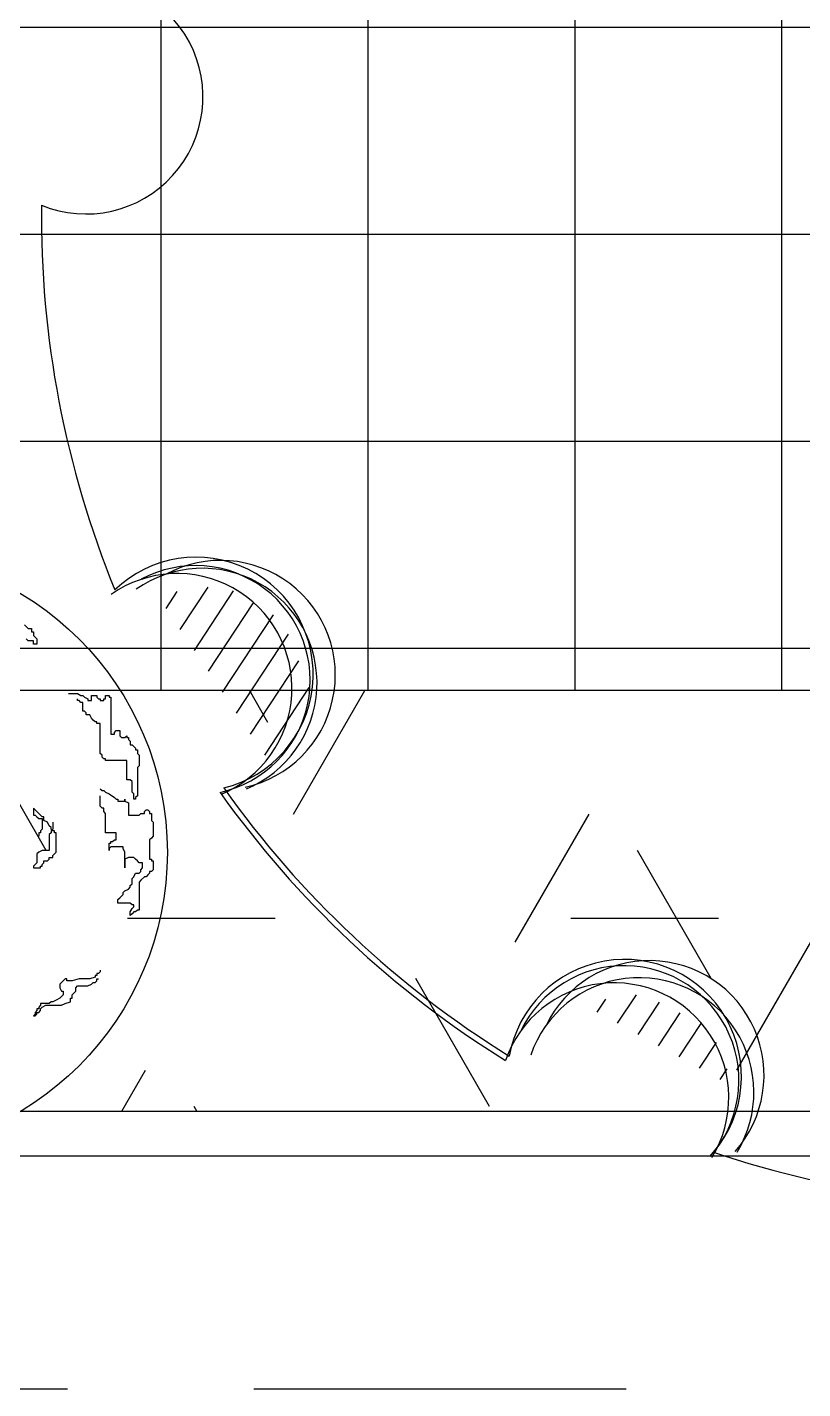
# Model space of a CAD drawing. Extents: x 941299 to 942979, y 2579300 to 2579597.
# Drawn here: x 942398.2 to 942402.37, y 2579400.63 to 2579407.94 of the extents above; entities that cross this region are included whole.
import ezdxf

# ---------------------------------------------------------------- set-up
doc = ezdxf.new("R2010")
doc.units = 0
doc.linetypes.add('HIDDEN', pattern=[0.375, 0.25, -0.125])
doc.layers.get('0').update_dxf_attribs({"linetype": 'CONTINUOUS'})
for name, color, linetype in [('fz', 7, 'CONTINUOUS'), ('尺寸标注', 2, 'CONTINUOUS'), ('绿化工程', 3, 'CONTINUOUS'), ('路缘石', 37, 'CONTINUOUS')]:
    doc.layers.add(name, color=color, linetype=linetype)

# ---------------------------------------------------------------- blocks, each defined once
blk = doc.blocks.new('*X93')
at = {"color": 0}
for p, q in [((122538.8109, 22768.9432), (122538.8262, 22768.9585)), ((122538.8211, 22768.9181), (122538.8596, 22768.9565)), ((122538.8314, 22768.893), (122538.8855, 22768.9471)), ((122538.8416, 22768.8679), (122538.9039, 22768.9301)), ((122538.8519, 22768.8428), (122538.9223, 22768.9132)), ((122538.8622, 22768.8177), (122538.934, 22768.8895)), ((122538.8724, 22768.7926), (122538.939, 22768.8592)), ((122538.8827, 22768.7675), (122538.9441, 22768.8289)), ((122539.1766, 22768.4251), (122539.1885, 22768.4369)), ((122539.1957, 22768.4088), (122539.2218, 22768.4348)), ((122539.2148, 22768.3926), (122539.2443, 22768.422)), ((122540.297, 22768.308), (122540.409, 22768.42)), ((122539.2339, 22768.3763), (122539.2639, 22768.4063)), ((122540.2996, 22768.3459), (122540.367, 22768.4134)), ((122540.338, 22768.3136), (122540.4352, 22768.4109)), ((122540.4251, 22768.3654), (122540.4614, 22768.4017)), ((122539.253, 22768.3601), (122539.2836, 22768.3906)), ((122539.2721, 22768.3438), (122539.2955, 22768.3671)), ((122539.2912, 22768.3275), (122539.3011, 22768.3373)), ((122539.7459, 22768.1811), (122539.8075, 22768.2427)), ((122539.7098, 22768.1804), (122539.7595, 22768.2301)), ((122539.782, 22768.1819), (122539.8387, 22768.2386)), ((122539.8181, 22768.1826), (122539.858, 22768.2225)), ((122539.8542, 22768.1834), (122539.8773, 22768.2065)), ((122539.8903, 22768.1841), (122539.8966, 22768.1904))]:
    blk.add_line(p, q, dxfattribs=at)
blk = doc.blocks.new('dys')
at = {"layer": '绿化工程'}
for centre, radius, start, end in [((-5.0655, 0.6391), 0.6284, 247.64494, 97.97307), ((0, 0), 5.3048, 179.37363, 202.24382), ((-4.4737, -2.4603), 0.6284, 283.64494, 133.97307), ((-4.4404, -2.5076), 0.6159, 292.58666, 125.1544), ((-4.4769, -2.4931), 0.6159, 282.35317, 118.29375), ((-4.3422, -2.4653), 0.6159, 282.35317, 118.29375), ((-4.575, -2.5354), 0.6159, 292.58666, 125.1544), ((-0.0196, -0.0238), 5.3048, 215.37363, 238.24382), ((0, 0), 5.3048, 215.37363, 238.24382), ((-2.1732, -4.6201), 0.6284, 319.64494, 169.97307), ((-2.0395, -4.6136), 0.6159, 318.35317, 154.29375), ((-2.1742, -4.6414), 0.6159, 318.35317, 154.29375), ((-2.094, -4.7055), 0.6159, 328.58666, 161.1544), ((-2.2287, -4.7334), 0.6159, 328.58666, 161.1544), ((0, 0), 5.3048, 251.37363, 274.24382)]:
    blk.add_arc(centre, radius, start, end, dxfattribs=at)
at = {"layer": '绿化工程', "xscale": 4.999999999939511, "yscale": 5, "zscale": 5, "rotation": 11.67087918926173}
blk.add_blockref('*X93', (-577002.1007, -235434.7893), dxfattribs=at)
blk = doc.blocks.new('hg')
at = {"layer": '绿化工程', "color": 3}
for p, q in [((0.8531, 1.2214), (0.872, 1.2025)), ((0.872, 1.2025), (0.8909, 1.2025)), ((0.8909, 1.2025), (0.8909, 1.1836)), ((0.8909, 1.1836), (0.9004, 1.1836)), ((0.9004, 1.1836), (0.9004, 1.1647)), ((0.872, 1.1363), (0.8625, 1.1458)), ((0.9004, 1.1363), (0.872, 1.1363)), ((0.9004, 1.1647), (0.9098, 1.1552)), ((0.9004, 1.1174), (0.9004, 1.1363)), ((0.9193, 1.1174), (0.9004, 1.1174)), ((0.9098, 1.1552), (0.9193, 1.1458)), ((0.9193, 1.1458), (0.9193, 1.1174)), ((1.0896, 0.8527), (1.1369, 0.8527)), ((1.1369, 0.8527), (1.1559, 0.8432)), ((1.1369, 0.8148), (1.1369, 0.8243)), ((1.1464, 0.8148), (1.1369, 0.8148)), ((1.1559, 0.8054), (1.1464, 0.8148)), ((1.1559, 0.8432), (1.1653, 0.8432)), ((1.1653, 0.8054), (1.1559, 0.8054)), ((1.1653, 0.8432), (1.1748, 0.8337)), ((1.1653, 0.7581), (1.1653, 0.8054)), ((1.1748, 0.8337), (1.1937, 0.8243)), ((1.1937, 0.8243), (1.1937, 0.8148)), ((1.1937, 0.8148), (1.2126, 0.8148)), ((1.2126, 0.8148), (1.2126, 0.8432)), ((1.2126, 0.8432), (1.241, 0.8432)), ((1.241, 0.8432), (1.241, 0.8337)), ((1.241, 0.8337), (1.2505, 0.8243)), ((1.2505, 0.8243), (1.2599, 0.8243)), ((1.2599, 0.8243), (1.2599, 0.8148)), ((1.2599, 0.8148), (1.2789, 0.8148)), ((1.2789, 0.8148), (1.2789, 0.8243)), ((1.2789, 0.8243), (1.2883, 0.8243)), ((1.2883, 0.8243), (1.2883, 0.8432)), ((1.2883, 0.8432), (1.3073, 0.8432)), ((1.3073, 0.8432), (1.3073, 0.8337)), ((1.3073, 0.8337), (1.3167, 0.8337)), ((1.3167, 0.8337), (1.3167, 0.6352)), ((1.1748, 0.7581), (1.1653, 0.7581)), ((1.1842, 0.7486), (1.1748, 0.7581)), ((1.1842, 0.7392), (1.1842, 0.7486)), ((1.2032, 0.7392), (1.1842, 0.7392)), ((1.2126, 0.7203), (1.2032, 0.7392)), ((1.2221, 0.7108), (1.2126, 0.7203)), ((1.2316, 0.7014), (1.2221, 0.7108)), ((1.241, 0.7014), (1.2316, 0.7014)), ((1.241, 0.6919), (1.241, 0.7014)), ((1.2599, 0.6919), (1.241, 0.6919)), ((1.2599, 0.5312), (1.2599, 0.6919)), ((1.3167, 0.6352), (1.3356, 0.6352)), ((1.3356, 0.6446), (1.3451, 0.6541)), ((1.3356, 0.6352), (1.3356, 0.6446)), ((1.3451, 0.6541), (1.364, 0.6541)), ((1.364, 0.6541), (1.364, 0.6257)), ((1.364, 0.6257), (1.3735, 0.6163)), ((1.3735, 0.6163), (1.3924, 0.6163)), ((1.3924, 0.6163), (1.4019, 0.6257)), ((1.4019, 0.6257), (1.4019, 0.6163)), ((1.4019, 0.6163), (1.4113, 0.6163)), ((1.4113, 0.6163), (1.4113, 0.6068)), ((1.4113, 0.6068), (1.4208, 0.5973)), ((1.4208, 0.5973), (1.4208, 0.5784)), ((1.2694, 0.5217), (1.2599, 0.5312)), ((1.2694, 0.5122), (1.2694, 0.5217)), ((1.2789, 0.5028), (1.2694, 0.5122)), ((1.4208, 0.5784), (1.4303, 0.5784)), ((1.4303, 0.5784), (1.4397, 0.569)), ((1.4397, 0.569), (1.4492, 0.5595)), ((1.4492, 0.5595), (1.4492, 0.5501)), ((1.4492, 0.5501), (1.4587, 0.5501)), ((1.4587, 0.5501), (1.4587, 0.5312)), ((1.4587, 0.5312), (1.4681, 0.5217)), ((1.4681, 0.5217), (1.4681, 0.465)), ((1.2883, 0.5028), (1.2789, 0.5028)), ((1.2883, 0.4933), (1.2883, 0.5028)), ((1.4019, 0.4933), (1.2883, 0.4933)), ((1.4019, 0.3893), (1.4019, 0.4933)), ((1.4681, 0.465), (1.4587, 0.4555)), ((1.4587, 0.4555), (1.4587, 0.3042)), ((1.4208, 0.3893), (1.4019, 0.3893)), ((1.4303, 0.3799), (1.4208, 0.3893)), ((1.4303, 0.3231), (1.4303, 0.3799)), ((1.2599, 0.342), (1.2694, 0.3326)), ((1.2599, 0.2475), (1.2599, 0.3042)), ((1.2694, 0.3326), (1.2789, 0.3326)), ((1.2789, 0.3326), (1.2883, 0.3231)), ((1.2883, 0.3231), (1.3073, 0.3137)), ((1.3073, 0.3137), (1.3356, 0.2948)), ((1.3356, 0.2948), (1.3451, 0.2853)), ((1.4397, 0.3137), (1.4303, 0.3231)), ((1.4397, 0.2853), (1.4397, 0.3137)), ((1.4587, 0.3042), (1.4492, 0.2948)), ((1.4492, 0.2948), (1.4492, 0.2853)), ((0.9098, 0.2286), (0.9004, 0.238)), ((0.9004, 0.238), (0.9004, 0.2002)), ((0.9193, 0.2191), (0.9098, 0.2286)), ((1.2694, 0.238), (1.2599, 0.2475)), ((1.2789, 0.238), (1.2694, 0.238)), ((1.2789, 0.2191), (1.2789, 0.238)), ((1.3451, 0.2853), (1.3546, 0.2853)), ((1.3546, 0.2853), (1.3546, 0.2758)), ((1.3546, 0.2758), (1.3924, 0.2758)), ((1.3924, 0.2758), (1.3924, 0.2853)), ((1.3924, 0.2853), (1.3924, 0.2758)), ((1.3924, 0.2758), (1.4113, 0.2664)), ((1.4113, 0.2664), (1.4113, 0.2002)), ((1.4492, 0.2853), (1.4397, 0.2853)), ((1.4965, 0.2191), (1.506, 0.2286)), ((1.506, 0.2286), (1.5154, 0.2286)), ((1.5154, 0.2286), (1.5249, 0.2191)), ((0.9004, 0.2002), (0.9098, 0.2002)), ((0.9098, 0.2002), (0.9193, 0.1907)), ((0.9288, 0.2097), (0.9193, 0.2191)), ((0.9193, 0.1907), (0.9288, 0.1813)), ((0.9382, 0.2002), (0.9288, 0.2097)), ((0.9288, 0.1813), (0.9477, 0.1813)), ((0.9477, 0.1907), (0.9382, 0.2002)), ((0.9572, 0.1907), (0.9477, 0.1907)), ((0.9477, 0.1813), (0.9477, 0.1245)), ((0.9572, 0.1718), (0.9572, 0.1907)), ((0.9761, 0.1624), (0.9572, 0.1718)), ((0.9855, 0.1435), (0.9761, 0.1624)), ((1.0045, 0.1624), (1.0045, 0.1245)), ((1.2883, 0.2097), (1.2789, 0.2191)), ((1.2883, 0.1056), (1.2883, 0.2097)), ((1.4113, 0.2002), (1.4681, 0.2002)), ((1.4681, 0.2002), (1.4776, 0.2097)), ((1.4776, 0.2097), (1.4965, 0.2097)), ((1.4965, 0.2097), (1.4965, 0.2191)), ((1.5249, 0.2191), (1.5249, 0.2097)), ((1.5249, 0.2097), (1.5344, 0.2097)), ((1.5344, 0.2097), (1.5344, 0.1718)), ((1.5344, 0.1718), (1.5438, 0.1624)), ((1.5438, 0.1624), (1.5438, 0.0867)), ((0.9382, 0.1056), (0.9288, 0.1056)), ((0.9288, 0.1056), (0.9288, 0.0867)), ((0.9477, 0.1245), (0.9382, 0.1151)), ((0.9382, 0.1151), (0.9382, 0.1056)), ((0.995, 0.134), (0.9855, 0.1435)), ((0.995, 0.1056), (0.9855, 0.0962)), ((0.9855, 0.0962), (0.9855, 0.0111)), ((0.995, 0.1245), (0.995, 0.134)), ((1.0045, 0.1245), (0.995, 0.1151)), ((1.0045, 0.1151), (0.995, 0.1245)), ((0.995, 0.1151), (0.995, 0.1056)), ((1.0139, 0.1151), (1.0045, 0.1151)), ((1.0139, 0.1056), (1.0139, 0.1151)), ((1.0234, 0.1056), (1.0139, 0.1056)), ((1.0234, 0.0016), (1.0234, 0.1056)), ((1.3451, 0.1056), (1.2883, 0.1056)), ((1.3451, 0.0678), (1.3451, 0.1056)), ((1.5344, 0.0773), (1.5249, 0.0678)), ((1.5438, 0.0867), (1.5344, 0.0773)), ((0.9288, 0.0016), (0.9193, -0.0078)), ((0.9477, 0.0111), (0.9288, 0.0016)), ((0.9855, 0.0111), (0.9477, 0.0111)), ((1.0139, -0.0078), (1.0234, 0.0016)), ((1.3073, 0.0111), (1.3073, 0.0489)), ((1.3073, 0.0489), (1.3167, 0.0489)), ((1.3167, 0.03), (1.3073, 0.0205)), ((1.3073, 0.0205), (1.3073, 0.0111)), ((1.3167, 0.0489), (1.3167, 0.0584)), ((1.3167, 0.0584), (1.3262, 0.0584)), ((1.383, 0.03), (1.3167, 0.03)), ((1.3262, 0.0584), (1.3356, 0.0678)), ((1.3356, 0.0678), (1.3451, 0.0678)), ((1.383, 0.0205), (1.383, 0.03)), ((1.3924, 0.0016), (1.383, 0.0205)), ((1.3924, -0.0835), (1.3924, 0.0016)), ((1.5249, 0.0678), (1.5249, -0.0362)), ((0.9098, -0.0646), (0.9004, -0.074)), ((0.9193, -0.0551), (0.9098, -0.0646)), ((0.9193, -0.0078), (0.9193, -0.0551)), ((0.9477, -0.0646), (0.9572, -0.0551)), ((0.9477, -0.074), (0.9477, -0.0646)), ((0.9572, -0.0551), (0.9572, -0.0457)), ((0.9572, -0.0457), (0.9761, -0.0457)), ((0.9761, -0.0457), (0.9855, -0.0362)), ((0.9855, -0.0362), (0.9855, -0.0267)), ((0.9855, -0.0267), (1.0045, -0.0267)), ((1.0045, -0.0173), (1.0139, -0.0078)), ((1.0045, -0.0267), (1.0045, -0.0173)), ((1.4113, -0.0267), (1.3924, -0.0362)), ((1.3924, -0.0362), (1.3924, -0.0835)), ((1.4397, -0.0267), (1.4113, -0.0267)), ((1.4492, -0.0362), (1.4397, -0.0267)), ((1.4587, -0.0457), (1.4492, -0.0362)), ((1.4681, -0.0551), (1.4587, -0.0457)), ((1.487, -0.0551), (1.4681, -0.0551)), ((1.487, -0.0835), (1.487, -0.0551)), ((1.5249, -0.0362), (1.5344, -0.0362)), ((1.5344, -0.0362), (1.5344, -0.0457)), ((1.5344, -0.0457), (1.5438, -0.0457)), ((1.5438, -0.0457), (1.5438, -0.0929)), ((0.9004, -0.074), (0.9004, -0.0835)), ((0.9004, -0.0835), (0.9382, -0.0835)), ((0.9382, -0.0835), (0.9382, -0.074)), ((0.9382, -0.074), (0.9477, -0.074)), ((1.4303, -0.1402), (1.4397, -0.1308)), ((1.4303, -0.1686), (1.4303, -0.1402)), ((1.4397, -0.1308), (1.4492, -0.1118)), ((1.4492, -0.1118), (1.4681, -0.1118)), ((1.4681, -0.1118), (1.4776, -0.1024)), ((1.4776, -0.0929), (1.487, -0.0835)), ((1.4776, -0.1024), (1.4776, -0.0929)), ((1.4965, -0.1308), (1.4776, -0.1497)), ((1.506, -0.1308), (1.4965, -0.1308)), ((1.5154, -0.1213), (1.506, -0.1308)), ((1.5249, -0.1118), (1.5154, -0.1213)), ((1.5344, -0.1024), (1.5249, -0.1024)), ((1.5249, -0.1024), (1.5249, -0.1118)), ((1.5438, -0.0929), (1.5344, -0.1024)), ((1.383, -0.2159), (1.3924, -0.2064)), ((1.383, -0.2253), (1.383, -0.2159)), ((1.3924, -0.2064), (1.4113, -0.197)), ((1.4113, -0.197), (1.4208, -0.1875)), ((1.4208, -0.178), (1.4303, -0.1686)), ((1.4208, -0.1875), (1.4208, -0.178)), ((1.4776, -0.1497), (1.4681, -0.1591)), ((1.4681, -0.1591), (1.4681, -0.3104)), ((1.3546, -0.2537), (1.364, -0.2442)), ((1.3546, -0.2726), (1.3546, -0.2537)), ((1.4208, -0.2726), (1.3546, -0.2726)), ((1.364, -0.2442), (1.3735, -0.2348)), ((1.3735, -0.2348), (1.383, -0.2253)), ((1.4303, -0.2821), (1.4208, -0.2726)), ((1.4397, -0.2821), (1.4303, -0.2821)), ((1.4303, -0.301), (1.4397, -0.2915)), ((1.4397, -0.2915), (1.4397, -0.2821)), ((1.4208, -0.3199), (1.4303, -0.301)), ((1.4208, -0.3388), (1.4208, -0.3199)), ((1.4303, -0.3293), (1.4208, -0.3388)), ((1.4397, -0.3199), (1.4303, -0.3293)), ((1.4492, -0.3199), (1.4397, -0.3199)), ((1.4587, -0.3104), (1.4492, -0.3199)), ((1.4681, -0.3104), (1.4587, -0.3104)), ((1.2505, -0.6508), (1.241, -0.6508)), ((1.241, -0.6508), (1.241, -0.6603)), ((1.2599, -0.6414), (1.2505, -0.6508)), ((1.2599, -0.6319), (1.2599, -0.6414)), ((1.0518, -0.6981), (1.0423, -0.7076)), ((1.0423, -0.7076), (1.0423, -0.7265)), ((1.0423, -0.7265), (1.0518, -0.7454)), ((1.0707, -0.6792), (1.0518, -0.6981)), ((1.0802, -0.6792), (1.0707, -0.6792)), ((1.0802, -0.6887), (1.0802, -0.6792)), ((1.1085, -0.6887), (1.0802, -0.6887)), ((1.1464, -0.6792), (1.1085, -0.6887)), ((1.1275, -0.7265), (1.1369, -0.717)), ((1.1275, -0.7454), (1.1275, -0.7265)), ((1.1369, -0.717), (1.1937, -0.717)), ((1.2032, -0.6792), (1.1464, -0.6792)), ((1.1937, -0.717), (1.2126, -0.7076)), ((1.2316, -0.6697), (1.2032, -0.6792)), ((1.2126, -0.7076), (1.2221, -0.6981)), ((1.2221, -0.6981), (1.2316, -0.6981)), ((1.241, -0.6603), (1.2316, -0.6603)), ((1.2316, -0.6603), (1.2316, -0.6697)), ((1.2316, -0.6981), (1.241, -0.6887)), ((1.241, -0.6887), (1.241, -0.6792)), ((1.241, -0.6792), (1.2505, -0.6792)), ((0.995, -0.8021), (0.9855, -0.8116)), ((1.0045, -0.8021), (0.995, -0.8021)), ((1.0234, -0.7927), (1.0045, -0.8021)), ((1.0423, -0.7832), (1.0234, -0.7927)), ((1.0612, -0.7643), (1.0423, -0.7832)), ((1.0518, -0.7454), (1.0612, -0.7454)), ((1.0612, -0.7454), (1.0612, -0.7643)), ((1.0707, -0.8116), (1.0991, -0.8021)), ((1.0991, -0.8021), (1.0991, -0.7832)), ((1.0991, -0.7832), (1.1085, -0.7832)), ((1.1085, -0.7643), (1.1275, -0.7454)), ((1.1085, -0.7832), (1.1085, -0.7643)), ((0.9098, -0.8683), (0.9004, -0.8778)), ((0.9193, -0.8494), (0.9098, -0.8589)), ((0.9098, -0.8589), (0.9098, -0.8683)), ((0.9098, -0.8778), (0.9193, -0.8683)), ((0.9288, -0.84), (0.9193, -0.84)), ((0.9193, -0.84), (0.9193, -0.8494)), ((0.9193, -0.8683), (0.9193, -0.8589)), ((0.9193, -0.8589), (0.9288, -0.8589)), ((0.9382, -0.821), (0.9288, -0.8305)), ((0.9288, -0.8305), (0.9288, -0.84)), ((0.9288, -0.8589), (0.9382, -0.8494)), ((0.9855, -0.8116), (0.9382, -0.8116)), ((0.9382, -0.8116), (0.9382, -0.821)), ((0.9382, -0.84), (0.9477, -0.8305)), ((0.9382, -0.8494), (0.9382, -0.84)), ((0.9477, -0.8305), (0.9666, -0.821)), ((0.9666, -0.821), (1.0518, -0.821)), ((1.0518, -0.821), (1.0707, -0.8116)), ((0.9004, -0.8778), (0.9098, -0.8778))]:
    blk.add_line(p, q, dxfattribs=at)
blk.add_circle((0, 0), 1.62, dxfattribs=at)

msp = doc.modelspace()

# ---------------------------------------------------------------- hatches: boundary and pattern name
at = {"layer": '绿化工程'}
h = msp.add_hatch(dxfattribs=at)
h.set_pattern_fill('ANSI37', color=9, scale=0.35, angle=45, style=0)
h.set_pattern_definition([(90, (551.2033, 0), (-1.11125, 1e-16), []), (180, (551.2033, 0), (-1e-16, -1.11125), [])])
h.paths.add_polyline_path([(942397.9167, 2579409.38137), (942397.9167, 2579404.38137), (942460.4167, 2579404.38137), (942460.4167, 2579409.38137)])
h = msp.add_hatch(dxfattribs=at)
h.set_pattern_fill('HEX', color=9, scale=0.25, style=0)
h.set_pattern_definition([(0, (0, 0), (0, 1.374815), [0.79375, -1.5875]), (120, (0, 0), (-1.1906247155, -0.6874075), [0.79375, -1.5875]), (60, (0.7937, 0), (-1.1906247155, 0.6874075), [0.79375, -1.5875])])
h.paths.add_polyline_path([(942397.9167, 2579402.12137), (942397.9167, 2579404.38137), (942460.4167, 2579404.38137), (942460.4167, 2579402.12137)])

# ---------------------------------------------------------------- linework, layer by layer
at = {"layer": 'fz', "color": 8}
msp.add_line((942210.4167, 2579404.38137), (942510.4167, 2579404.38137), dxfattribs=at)
at = {"layer": 'fz'}
msp.add_line((942210.4167, 2579401.88137), (942510.4167, 2579401.88137), dxfattribs=at)
at = {"layer": 'fz', "color": 2}
msp.add_line((942210.4167, 2579401.88137), (942510.4167, 2579401.88137), dxfattribs=at)
at = {"layer": '尺寸标注', "color": 253, "linetype": 'HIDDEN', "ltscale": 8}
msp.add_line((942210.4167, 2579400.63137), (942510.4167, 2579400.63137), dxfattribs=at)
at = {"layer": '路缘石'}
msp.add_line((942210.4167, 2579402.12137), (942510.4167, 2579402.12137), dxfattribs=at)

# ---------------------------------------------------------------- block references
at = {"layer": 'fz'}
for name, p in [('dys', (942403.58124, 2579406.92825)), ('hg', (942397.33291, 2579403.51115))]:
    msp.add_blockref(name, p, dxfattribs=at)

doc.saveas('drawing.dxf')
